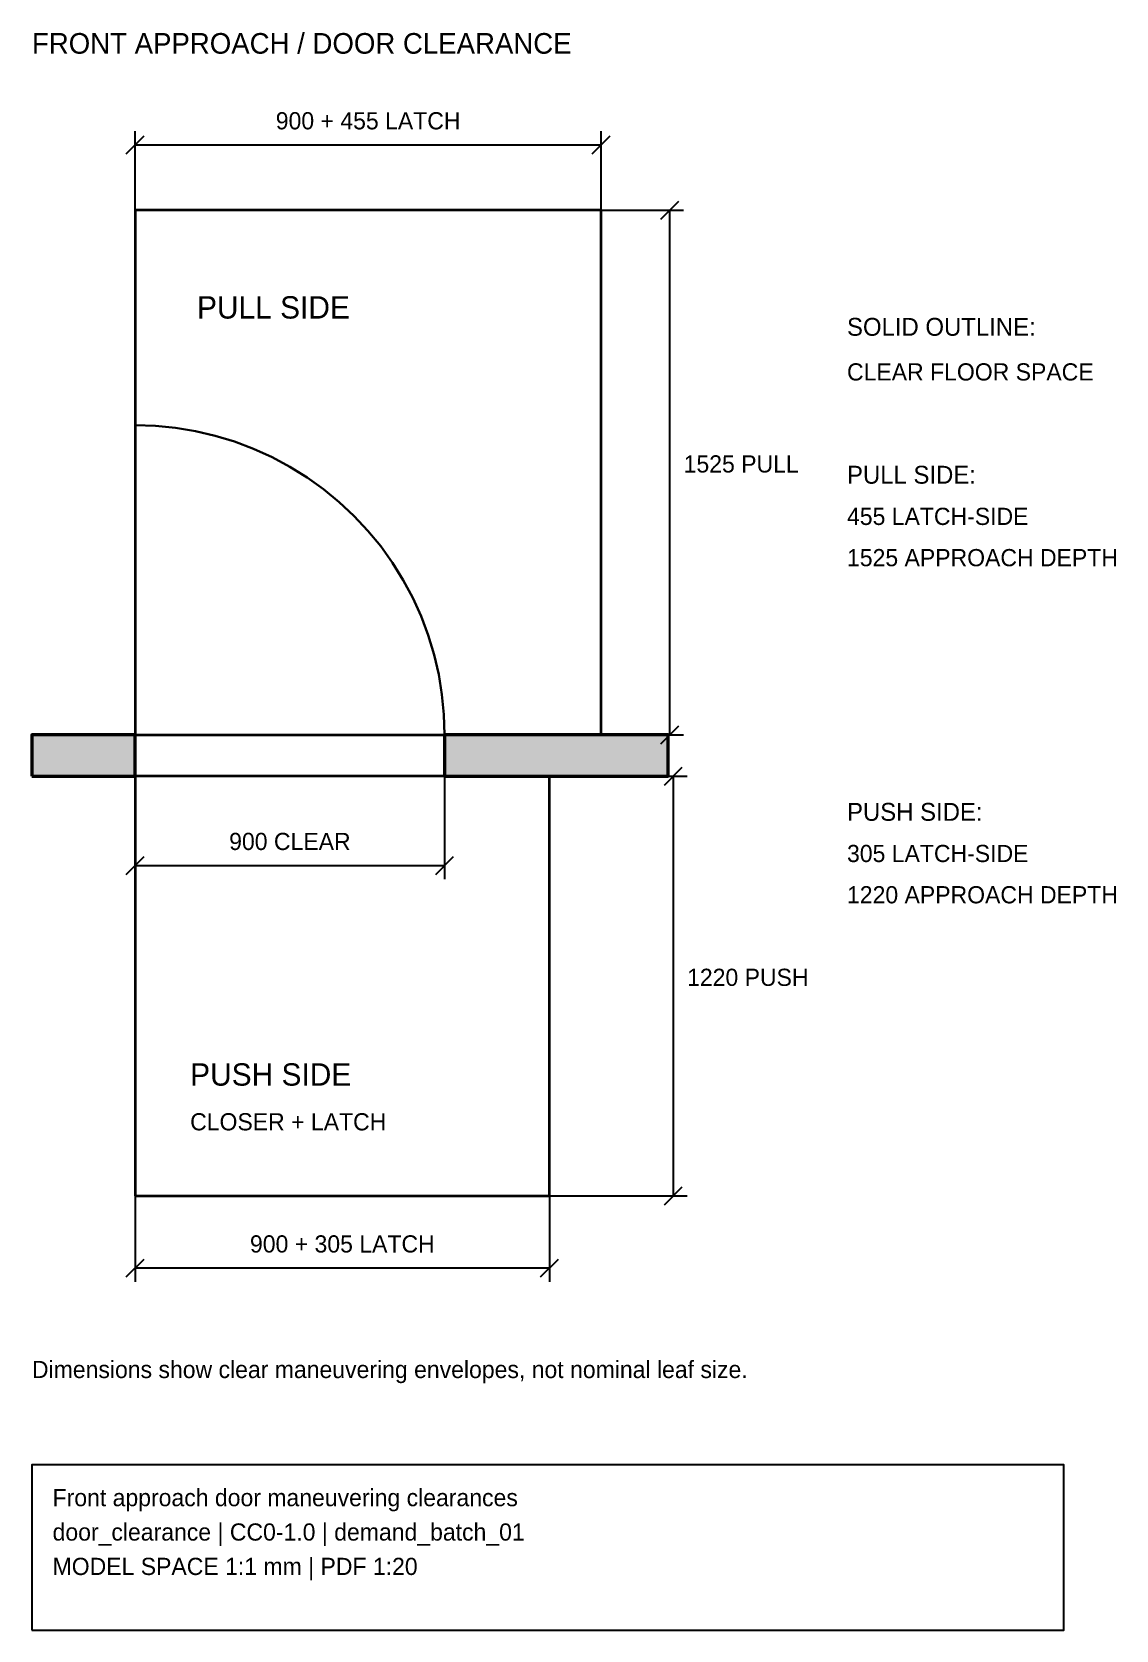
# Model space of a CAD drawing. Header units: millimetres. Extents: x -300 to 2852, y -2602 to 2043.
import ezdxf
from ezdxf.enums import TextEntityAlignment as Align

# ---------------------------------------------------------------- set-up
doc = ezdxf.new("R2010")
doc.units = ezdxf.units.MM
for name, color, linetype, lineweight, true_color in [('DIMENSIONS', 7, 'Continuous', 30, 0x233842), ('DOORS', 7, 'Continuous', 35, 0x14242c), ('FIXTURES', 7, 'Continuous', 40, 0x14242c), ('TEXT', 7, 'Continuous', 25, 0x101820), ('TITLE_BLOCK', 7, 'Continuous', 30, 0x101820), ('WALLS', 7, 'Continuous', 50, 0x101820)]:
    doc.layers.add(name, color=color, linetype=linetype, lineweight=lineweight, true_color=true_color)

msp = doc.modelspace()

# ---------------------------------------------------------------- hatches: boundary and pattern name
at = {"layer": 'WALLS'}
for points in [[(-300, -120), (0, -120), (0, 0), (-300, 0)], [(900, -120), (1550, -120), (1550, 0), (900, 0)]]:
    msp.add_hatch(color=7, dxfattribs=at).paths.add_polyline_path(points)

# ---------------------------------------------------------------- linework, layer by layer
at = {"layer": 'DIMENSIONS'}
for p, q in [((-26, 1689), (26, 1741)), ((0, 1525), (0, 1755)), ((1329, 1689), (1381, 1741)), ((1355, 1525), (1355, 1755)), ((0, 1715), (1355, 1715)), ((1529, 1499), (1581, 1551)), ((1355, 1525), (1595, 1525)), ((1555, 0), (1555, 1525)), ((1355, 0), (1595, 0)), ((1529, -26), (1581, 26)), ((0, -120), (0, -420)), ((900, -120), (900, -420)), ((1205, -120), (1605, -120)), ((1539, -146), (1591, -94)), ((1565, -1340), (1565, -120)), ((-26, -406), (26, -354)), ((874, -406), (926, -354)), ((0, -380), (900, -380)), ((0, -1340), (0, -1590)), ((1205, -1340), (1605, -1340)), ((1205, -1340), (1205, -1590)), ((1539, -1366), (1591, -1314)), ((-26, -1576), (26, -1524)), ((1179, -1576), (1231, -1524)), ((0, -1550), (1205, -1550))]:
    msp.add_line(p, q, dxfattribs=at)
at = {"layer": 'DOORS'}
for q in [(0, 900), (900, 0)]:
    msp.add_line((0, 0), q, dxfattribs=at)
msp.add_lwpolyline([(900, 0), (898.1, 58.9), (892.3, 117.5), (882.7, 175.6), (869.3, 232.9), (852.2, 289.3), (831.5, 344.4), (807.2, 398.1), (779.4, 450), (748.3, 500), (714, 547.9), (676.7, 593.4), (636.4, 636.4), (593.4, 676.7), (547.9, 714), (500, 748.3), (450, 779.4), (398.1, 807.2), (344.4, 831.5), (289.3, 852.2), (232.9, 869.3), (175.6, 882.7), (117.5, 892.3), (58.9, 898.1), (0, 900)], dxfattribs=at)
at = {"layer": 'FIXTURES'}
for points in [[(0, 0), (1355, 0), (1355, 1525), (0, 1525)], [(0, -1340), (1205, -1340), (1205, -120), (0, -120)]]:
    msp.add_lwpolyline(points, close=True, dxfattribs=at)
at = {"layer": 'TITLE_BLOCK'}
msp.add_lwpolyline([(-300, -2602.5), (2700, -2602.5), (2700, -2122.5), (-300, -2122.5)], close=True, dxfattribs=at)
at = {"layer": 'WALLS'}
for points in [[(-300, -120), (0, -120), (0, 0), (-300, 0)], [(900, -120), (1550, -120), (1550, 0), (900, 0)]]:
    msp.add_lwpolyline(points, close=True, dxfattribs=at)

# ---------------------------------------------------------------- texts
at = {"layer": 'DIMENSIONS'}
for s, p in [('900 + 455 LATCH', (677.5, 1745)), ('900 CLEAR', (450, -350)), ('900 + 305 LATCH', (602.5, -1520))]:
    msp.add_text(s, height=50, dxfattribs=at).set_placement(p, align=Align.BOTTOM_CENTER)
for s, p in [('1525 PULL', (1595, 762.5)), ('1220 PUSH', (1605, -730))]:
    msp.add_text(s, height=50, dxfattribs=at).set_placement(p)
at = {"layer": 'TEXT'}
for s, height, p in [('FRONT APPROACH / DOOR CLEARANCE', 60, (-300, 1980)), ('PULL SIDE', 65, (180, 1210)), ('SOLID OUTLINE:', 52, (2070, 1160)), ('CLEAR FLOOR SPACE', 50, (2070, 1030)), ('PULL SIDE:', 52, (2070, 730)), ('455 LATCH-SIDE', 50, (2070, 610)), ('1525 APPROACH DEPTH', 50, (2070, 490)), ('PUSH SIDE:', 52, (2070, -250)), ('305 LATCH-SIDE', 50, (2070, -370)), ('1220 APPROACH DEPTH', 50, (2070, -490)), ('PUSH SIDE', 65, (160, -1020)), ('CLOSER + LATCH', 50, (160, -1150)), ('Dimensions show clear maneuvering envelopes, not nominal leaf size.', 50, (-300, -1870))]:
    msp.add_text(s, height=height, dxfattribs=at).set_placement(p)
at = {"layer": 'TITLE_BLOCK'}
for s, p in [('Front approach door maneuvering clearances', (-240, -2242.5)), ('door_clearance | CC0-1.0 | demand_batch_01', (-240, -2342.5)), ('MODEL SPACE 1:1 mm | PDF 1:20', (-240, -2442.5))]:
    msp.add_text(s, height=50, dxfattribs=at).set_placement(p)

doc.saveas('drawing.dxf')
